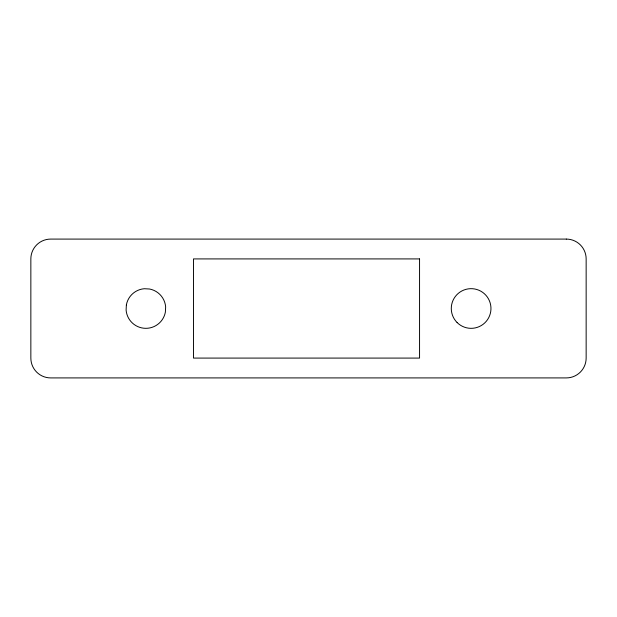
<?xml version="1.0" encoding="UTF-8"?>
<svg xmlns="http://www.w3.org/2000/svg" width="617" height="617" viewBox="0 0 617 617"><rect width="100%" height="100%" fill="white"/><g stroke="black" fill="none" stroke-linecap="round" stroke-linejoin="round"><path stroke-width="0.93" d="M126.377 304.875L126.107 310.043A19.829 19.829 0 0 0 165.371 312.125L165.649 306.957A19.829 19.829 0 0 0 149.507 289.003L144.332 288.725A19.829 19.829 0 0 0 126.377 304.875M566.321 239.088L50.679 239.088A19.829 19.829 0 0 0 30.85 258.916L30.85 358.084A19.829 19.829 0 0 0 50.679 377.913L566.321 377.913A19.829 19.829 0 0 0 586.15 358.084L586.15 258.916A19.829 19.829 0 0 0 566.321 239.088M419.56 258.916L193.476 258.916L193.476 358.084L419.56 358.084L419.56 258.916M457.097 322.521A19.829 19.829 0 0 0 490.284 313.637A19.829 19.829 0 0 0 465.989 289.342A19.829 19.829 0 0 0 457.097 322.521"/></g></svg>
